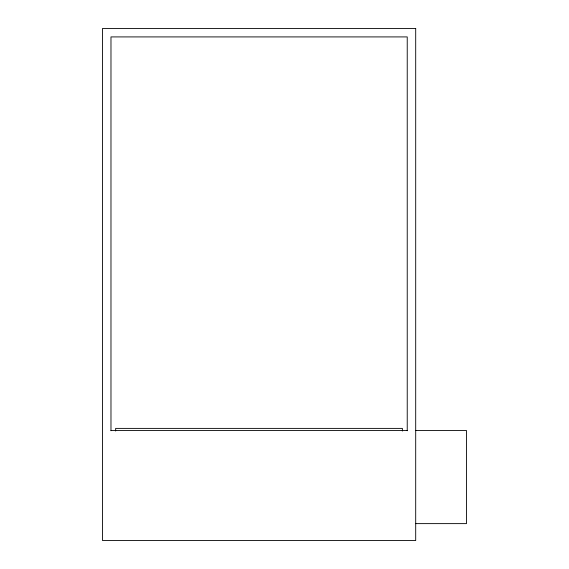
<?xml version="1.0" encoding="UTF-8"?>
<svg xmlns="http://www.w3.org/2000/svg" width="569" height="569" viewBox="0 0 569 569"><rect width="100%" height="100%" fill="white"/><g stroke="black" fill="none" stroke-linecap="round" stroke-linejoin="round"><path stroke-width="0.85" d="M110.976 430.513L407.233 430.513M415.697 430.513L466.488 430.513L466.488 523.622L415.697 523.622M407.233 430.74L407.233 36.914L110.976 36.914L110.976 430.74M402.383 431.06L402.383 428.393L115.649 428.393L115.649 431.053M415.697 28.45L102.512 28.45L102.512 540.55L415.697 540.55L415.697 28.45"/></g></svg>
